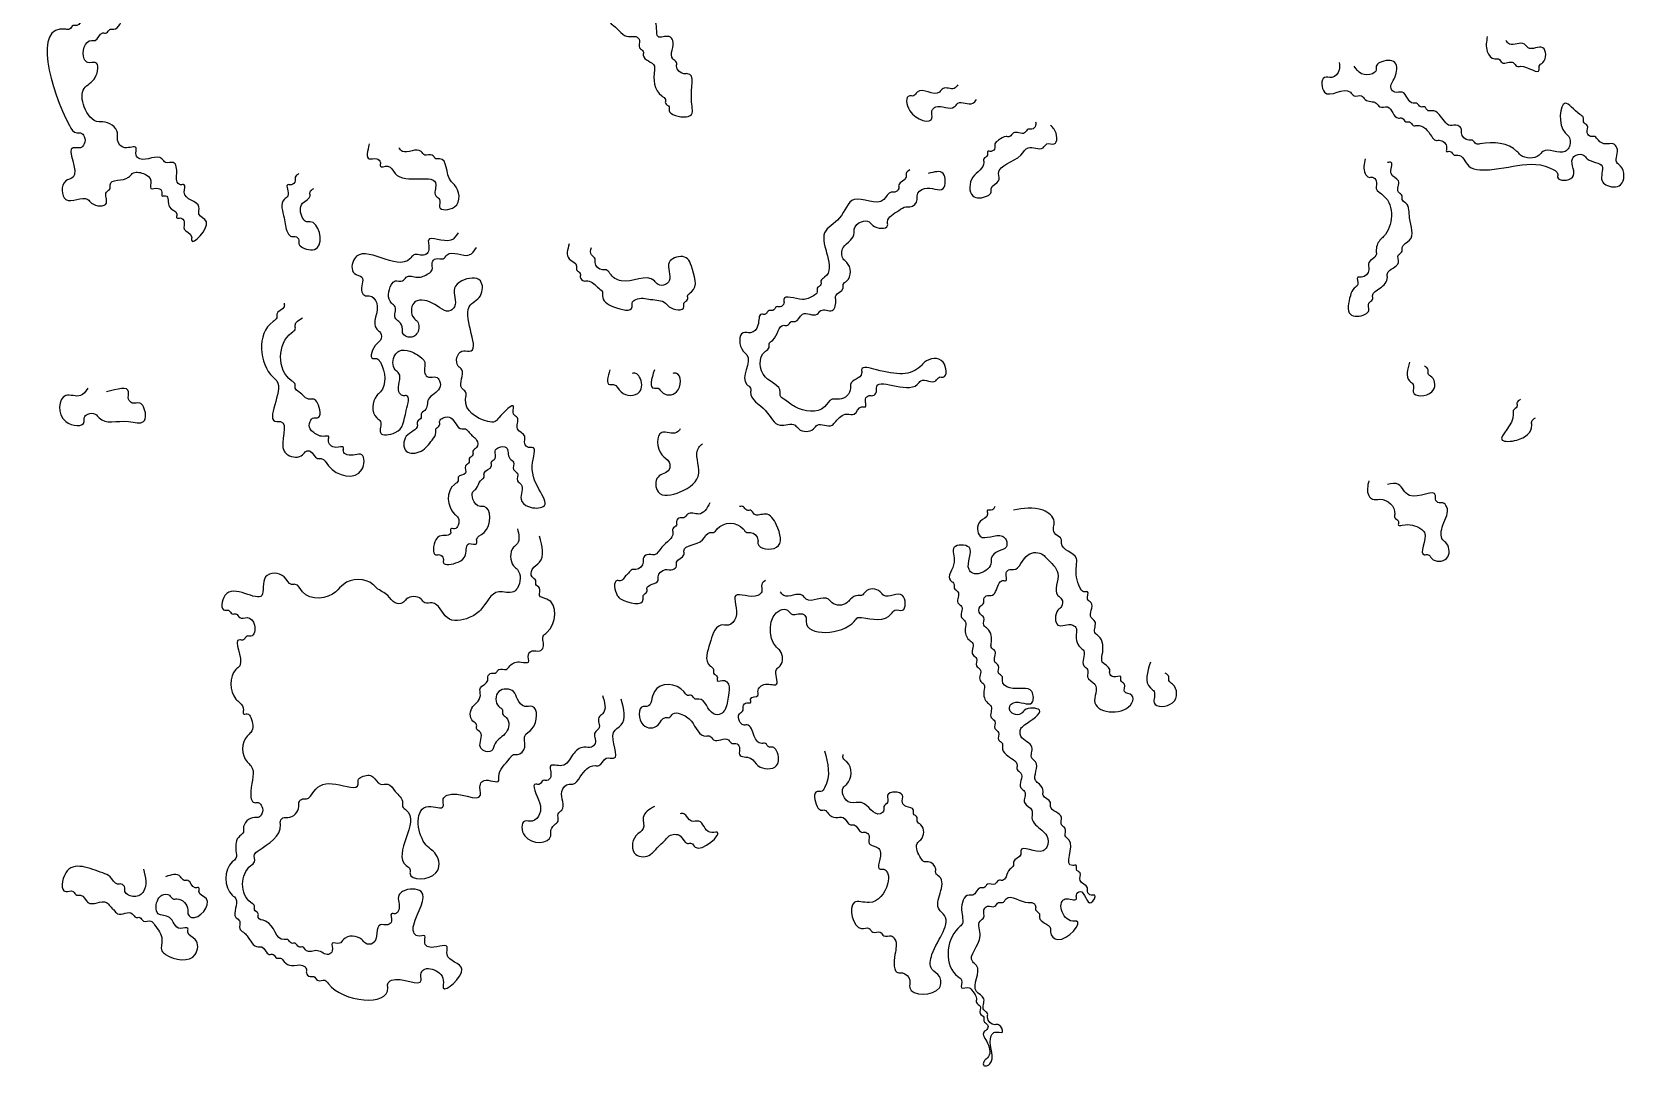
# Model space of a CAD drawing. Header units: metres. Extents: x 0 to 100, y 0 to 141.
# Drawn here: x -0.23 to 10.53, y 59.74 to 66.73 of the extents above; entities that cross this region are included whole.
import ezdxf

# ---------------------------------------------------------------- set-up
doc = ezdxf.new("R2010")
doc.units = ezdxf.units.M

msp = doc.modelspace()

# ---------------------------------------------------------------- linework, layer by layer
for points in [[(0.30000000000000004, 66.925), (0.25, 66.875), (0.225, 66.875), (0.17500000000000002, 66.825), (0.125, 66.825), (0.07500000000000001, 66.775), (0.05, 66.775), (0.025, 66.75), (0, 66.75), (0.025, 66.10000000000001), (0.07500000000000001, 66.05), (0.1, 66.05), (0.125, 66.025), (0.125, 65.97500000000001), (0.1, 65.95), (0.05, 65.95), (0.05, 65.75), (0, 65.72500000000001), (0, 65.60000000000001), (0.15000000000000002, 65.60000000000001), (0.17500000000000002, 65.575), (0.275, 65.575), (0.275, 65.65), (0.30000000000000004, 65.675), (0.30000000000000004, 65.7), (0.42500000000000004, 65.75), (0.45, 65.775), (0.525, 65.775), (0.5750000000000001, 65.72500000000001), (0.5750000000000001, 65.675), (0.625, 65.675), (0.65, 65.65), (0.65, 65.625), (0.675, 65.625), (0.7000000000000001, 65.55), (0.75, 65.5), (0.75, 65.47500000000001), (0.775, 65.47500000000001), (0.8, 65.45), (0.8, 65.4), (0.8500000000000001, 65.35000000000001), (0.8500000000000001, 65.325), (0.9500000000000001, 65.45), (0.9, 65.5), (0.9, 65.55), (0.8, 65.65), (0.8, 65.7), (0.775, 65.7), (0.75, 65.72500000000001), (0.75, 65.775), (0.7250000000000001, 65.85000000000001), (0.675, 65.85000000000001), (0.65, 65.875), (0.5, 65.875), (0.47500000000000003, 65.9), (0.47500000000000003, 65.95), (0.4, 65.95), (0.35000000000000003, 66), (0.35000000000000003, 66.05), (0.25, 66.125), (0.225, 66.125), (0.125, 66.22500000000001), (0.125, 66.35000000000001), (0.2, 66.425), (0.2, 66.525), (0.15000000000000002, 66.525), (0.125, 66.55), (0.17500000000000002, 66.675), (0.2, 66.675), (0.25, 66.72500000000001), (0.275, 66.72500000000001), (0.30000000000000004, 66.75), (0.325, 66.75), (0.4, 66.825), (0.45, 66.825)], [(3.625, 66.97500000000001), (3.6, 66.95), (3.575, 66.95), (3.575, 66.85000000000001), (3.6500000000000004, 66.85000000000001), (3.6750000000000003, 66.825), (3.6750000000000003, 66.8), (3.7, 66.775), (3.8000000000000003, 66.7), (3.85, 66.7), (3.875, 66.675), (3.875, 66.625), (3.9000000000000004, 66.60000000000001), (3.9000000000000004, 66.575), (3.975, 66.5), (3.975, 66.47500000000001), (4.025, 66.3), (4.05, 66.275), (4.05, 66.25), (4.075, 66.22500000000001), (4.075, 66.2), (4.1000000000000005, 66.175), (4.2250000000000005, 66.175), (4.2250000000000005, 66.275), (4.2, 66.45), (4.175, 66.45), (4.125, 66.5), (4.125, 66.525), (4.1000000000000005, 66.55), (4.1000000000000005, 66.675), (4.075, 66.7), (4, 66.7), (3.975, 66.8), (3.95, 66.8), (3.9250000000000003, 66.825), (3.9250000000000003, 66.875), (3.9000000000000004, 66.9), (3.875, 66.9), (3.825, 66.95), (3.75, 66.95)], [(9.600000000000001, 66.7), (9.600000000000001, 66.60000000000001), (9.65, 66.55), (9.675, 66.55), (9.700000000000001, 66.525), (9.775, 66.525), (9.8, 66.5), (9.825000000000001, 66.5), (9.950000000000001, 66.47500000000001), (9.950000000000001, 66.5), (9.975000000000001, 66.525), (9.975000000000001, 66.625), (9.875, 66.625), (9.850000000000001, 66.65), (9.75, 66.65), (9.725000000000001, 66.675)], [(8.6, 66.525), (8.6, 66.47500000000001), (8.55, 66.425), (8.5, 66.425), (8.5, 66.325), (8.675, 66.325), (8.700000000000001, 66.3), (8.75, 66.3), (8.775, 66.275), (8.85, 66.25), (8.875, 66.22500000000001), (8.925, 66.22500000000001), (9, 66.15), (9.025, 66.15), (9.05, 66.125), (9.075000000000001, 66.125), (9.1, 66.10000000000001), (9.125, 66.10000000000001), (9.225, 66.025), (9.25, 66), (9.275, 66), (9.325000000000001, 65.95), (9.325000000000001, 65.925), (9.35, 65.925), (9.375, 65.9), (9.4, 65.9), (9.475, 65.825), (9.55, 65.8), (10.05, 65.8), (10.075000000000001, 65.775), (10.075000000000001, 65.75), (10.175, 65.75), (10.175, 65.875), (10.200000000000001, 65.9), (10.25, 65.9), (10.275, 65.875), (10.375, 65.825), (10.375, 65.72500000000001), (10.4, 65.7), (10.5, 65.7), (10.5, 65.825), (10.475000000000001, 65.85000000000001), (10.475000000000001, 65.95), (10.450000000000001, 65.97500000000001), (10.4, 65.97500000000001), (10.350000000000001, 66), (10.325000000000001, 66.025), (10.3, 66.025), (10.275, 66.05), (10.275, 66.10000000000001), (10.25, 66.125), (10.25, 66.15), (10.225000000000001, 66.175), (10.125, 66.25), (10.125, 66.05), (10.15, 66.025), (10.15, 65.95), (10.125, 65.925), (9.975000000000001, 65.925), (9.950000000000001, 65.9), (9.825000000000001, 65.9), (9.8, 65.925), (9.55, 65.97500000000001), (9.525, 65.97500000000001), (9.5, 66), (9.475, 66), (9.425, 66.05), (9.425, 66.075), (9.4, 66.10000000000001), (9.35, 66.10000000000001), (9.275, 66.175), (9.225, 66.2), (9.200000000000001, 66.2), (9.175, 66.22500000000001), (9.15, 66.22500000000001), (9.125, 66.25), (9.1, 66.25), (9.025, 66.325), (8.975, 66.325), (8.950000000000001, 66.35000000000001), (8.975, 66.425), (8.975, 66.525), (8.875, 66.525), (8.85, 66.5), (8.85, 66.47500000000001), (8.825000000000001, 66.45), (8.75, 66.45), (8.700000000000001, 66.5)], [(6.025, 66.375), (6, 66.35000000000001), (5.925000000000001, 66.35000000000001), (5.9, 66.325), (5.75, 66.325), (5.7250000000000005, 66.3), (5.7, 66.3), (5.7, 66.2), (5.8500000000000005, 66.15), (5.8500000000000005, 66.2), (5.875, 66.22500000000001), (6, 66.22500000000001), (6.025, 66.25), (6.125, 66.25), (6.15, 66.275)], [(6.550000000000001, 66.125), (6.550000000000001, 66.10000000000001), (6.525, 66.075), (6.5, 66.075), (6.4750000000000005, 66.05), (6.4, 66.05), (6.375, 66.025), (6.3500000000000005, 66.025), (6.300000000000001, 66), (6.275, 65.97500000000001), (6.275, 65.95), (6.25, 65.925), (6.2250000000000005, 65.925), (6.2250000000000005, 65.9), (6.2, 65.875), (6.2, 65.85000000000001), (6.175000000000001, 65.8), (6.125, 65.75), (6.125, 65.625), (6.2250000000000005, 65.625), (6.25, 65.65), (6.25, 65.675), (6.300000000000001, 65.72500000000001), (6.300000000000001, 65.775), (6.45, 65.9), (6.5, 65.95), (6.6000000000000005, 65.95), (6.625, 65.97500000000001), (6.675000000000001, 65.97500000000001), (6.675000000000001, 66.075), (6.65, 66.10000000000001)], [(2.0500000000000003, 65.97500000000001), (2.0500000000000003, 65.875), (2.1, 65.875), (2.125, 65.85000000000001), (2.125, 65.825), (2.1750000000000003, 65.825), (2.225, 65.775), (2.5, 65.7), (2.5, 65.625), (2.5250000000000004, 65.60000000000001), (2.5250000000000004, 65.55), (2.625, 65.55), (2.625, 65.7), (2.6, 65.72500000000001), (2.5250000000000004, 65.875), (2.5, 65.875), (2.475, 65.9), (2.4250000000000003, 65.9), (2.4000000000000004, 65.925), (2.275, 65.925), (2.25, 65.95)], [(8.775, 65.875), (8.775, 65.775), (8.8, 65.75), (8.825000000000001, 65.75), (8.85, 65.72500000000001), (8.85, 65.675), (8.9, 65.625), (8.9, 65.35000000000001), (8.875, 65.325), (8.85, 65.25), (8.85, 65.22500000000001), (8.8, 65.175), (8.8, 65.125), (8.75, 65.075), (8.725, 65.075), (8.725, 65.025), (8.700000000000001, 65), (8.675, 64.95), (8.675, 64.825), (8.775, 64.825), (8.8, 64.85000000000001), (8.8, 64.9), (8.825000000000001, 64.925), (8.825000000000001, 64.95), (8.875, 65), (8.925, 65.075), (8.925, 65.10000000000001), (9, 65.175), (9, 65.22500000000001), (9.025, 65.25), (9.025, 65.275), (9.075000000000001, 65.325), (9.075000000000001, 65.47500000000001), (9.05, 65.575), (9.025, 65.60000000000001), (9.025, 65.625), (9, 65.65), (9, 65.72500000000001), (8.950000000000001, 65.775), (8.950000000000001, 65.85000000000001), (8.925, 65.85000000000001)], [(1.5750000000000002, 65.775), (1.55, 65.75), (1.55, 65.72500000000001), (1.5250000000000001, 65.7), (1.5, 65.7), (1.5, 65.625), (1.475, 65.60000000000001), (1.475, 65.47500000000001), (1.5, 65.375), (1.5250000000000001, 65.35000000000001), (1.55, 65.35000000000001), (1.5750000000000002, 65.325), (1.5750000000000002, 65.3), (1.6, 65.275), (1.7000000000000002, 65.275), (1.6500000000000001, 65.45), (1.625, 65.45), (1.6, 65.47500000000001), (1.6, 65.575), (1.6500000000000001, 65.625), (1.6500000000000001, 65.65), (1.675, 65.675)], [(5.7, 65.8), (5.675000000000001, 65.775), (5.675000000000001, 65.75), (5.625, 65.7), (5.625, 65.675), (5.6000000000000005, 65.65), (5.575, 65.65), (5.525, 65.60000000000001), (5.325, 65.60000000000001), (5.2250000000000005, 65.47500000000001), (5.125, 65.375), (5.125, 65.075), (5.1000000000000005, 65.05), (5.1000000000000005, 65.025), (5.075, 65), (5.075, 64.97500000000001), (5.050000000000001, 64.95), (4.9750000000000005, 64.925), (4.8500000000000005, 64.925), (4.8500000000000005, 64.9), (4.825, 64.875), (4.800000000000001, 64.875), (4.775, 64.85000000000001), (4.75, 64.85000000000001), (4.7250000000000005, 64.825), (4.7, 64.825), (4.675, 64.75), (4.625, 64.7), (4.575, 64.7), (4.575, 64.575), (4.6000000000000005, 64.55), (4.6000000000000005, 64.35000000000001), (4.625, 64.325), (4.625, 64.3), (4.7250000000000005, 64.175), (4.825, 64.075), (4.925000000000001, 64.075), (4.95, 64.05), (5.050000000000001, 64.05), (5.075, 64.075), (5.175000000000001, 64.075), (5.2, 64.10000000000001), (5.275, 64.15), (5.325, 64.15), (5.375, 64.2), (5.4, 64.2), (5.4, 64.25), (5.425000000000001, 64.275), (5.45, 64.275), (5.4750000000000005, 64.3), (5.4750000000000005, 64.325), (5.75, 64.35000000000001), (5.775, 64.375), (5.875, 64.375), (5.9, 64.4), (5.925000000000001, 64.4), (5.925000000000001, 64.5), (5.800000000000001, 64.5), (5.775, 64.47500000000001), (5.4750000000000005, 64.45), (5.375, 64.45), (5.375, 64.425), (5.300000000000001, 64.35000000000001), (5.300000000000001, 64.325), (5.2250000000000005, 64.25), (5.175000000000001, 64.25), (5.125, 64.2), (4.925000000000001, 64.2), (4.8500000000000005, 64.25), (4.825, 64.275), (4.825, 64.3), (4.7250000000000005, 64.4), (4.7250000000000005, 64.575), (4.75, 64.60000000000001), (4.75, 64.625), (4.775, 64.65), (4.8500000000000005, 64.75), (4.875, 64.75), (4.9, 64.775), (4.925000000000001, 64.775), (4.9750000000000005, 64.825), (5.075, 64.825), (5.1000000000000005, 64.85000000000001), (5.175000000000001, 64.85000000000001), (5.2, 64.925), (5.2, 64.95), (5.25, 65), (5.25, 65.025), (5.275, 65.05), (5.275, 65.175), (5.25, 65.2), (5.25, 65.275), (5.300000000000001, 65.325), (5.325, 65.375), (5.325, 65.4), (5.375, 65.45), (5.425000000000001, 65.45), (5.45, 65.425), (5.550000000000001, 65.425), (5.550000000000001, 65.45), (5.625, 65.525), (5.675000000000001, 65.55), (5.7, 65.55), (5.75, 65.60000000000001), (5.75, 65.625), (5.800000000000001, 65.675), (5.925000000000001, 65.675), (5.925000000000001, 65.775), (5.825, 65.775)], [(2.6500000000000004, 65.375), (2.6, 65.325), (2.45, 65.325), (2.45, 65.25), (2.4250000000000003, 65.22500000000001), (2.35, 65.22500000000001), (2.325, 65.2), (1.9500000000000002, 65.2), (1.9500000000000002, 65.10000000000001), (2, 65.075), (2, 64.97500000000001), (2.025, 64.95), (2.0500000000000003, 64.95), (2.1, 64.9), (2.1, 64.72500000000001), (2.125, 64.7), (2.125, 64.65), (2.1, 64.625), (2.075, 64.525), (2.1, 64.525), (2.125, 64.5), (2.125, 64.3), (2.1, 64.275), (2.1, 64.125), (2.125, 64.10000000000001), (2.125, 64.025), (2.225, 64.025), (2.3000000000000003, 64.175), (2.3000000000000003, 64.275), (2.275, 64.275), (2.25, 64.3), (2.25, 64.425), (2.225, 64.45), (2.225, 64.55), (2.25, 64.575), (2.325, 64.575), (2.375, 64.55), (2.4250000000000003, 64.5), (2.4250000000000003, 64.425), (2.45, 64.4), (2.5, 64.4), (2.5250000000000004, 64.375), (2.5250000000000004, 64.325), (2.45, 64.25), (2.4250000000000003, 64.175), (2.4000000000000004, 64.15), (2.4000000000000004, 64.125), (2.375, 64.10000000000001), (2.375, 64.075), (2.3000000000000003, 64), (2.3000000000000003, 63.900000000000006), (2.4000000000000004, 63.900000000000006), (2.475, 63.975), (2.5, 64.025), (2.5, 64.05), (2.5250000000000004, 64.075), (2.5250000000000004, 64.10000000000001), (2.5500000000000003, 64.125), (2.6, 64.125), (2.6750000000000003, 64.05), (2.7, 64.05), (2.725, 64.025), (2.75, 64), (2.7750000000000004, 63.975), (2.7750000000000004, 63.925000000000004), (2.75, 63.900000000000006), (2.75, 63.875), (2.725, 63.85), (2.725, 63.825), (2.7, 63.800000000000004), (2.7, 63.75), (2.6500000000000004, 63.725), (2.6500000000000004, 63.7), (2.625, 63.675000000000004), (2.625, 63.475), (2.6500000000000004, 63.45), (2.6500000000000004, 63.400000000000006), (2.625, 63.375), (2.6, 63.375), (2.6, 63.35), (2.5250000000000004, 63.325), (2.5, 63.300000000000004), (2.5, 63.2), (2.5250000000000004, 63.2), (2.5500000000000003, 63.175000000000004), (2.5500000000000003, 63.150000000000006), (2.6500000000000004, 63.150000000000006), (2.7, 63.2), (2.725, 63.275000000000006), (2.7750000000000004, 63.275000000000006), (2.7750000000000004, 63.300000000000004), (2.825, 63.35), (2.825, 63.525000000000006), (2.8000000000000003, 63.525000000000006), (2.75, 63.575), (2.75, 63.625), (2.7750000000000004, 63.650000000000006), (2.8000000000000003, 63.7), (2.825, 63.725), (2.825, 63.75), (2.875, 63.800000000000004), (2.875, 63.825), (2.9000000000000004, 63.85), (2.9000000000000004, 63.900000000000006), (2.9250000000000003, 63.925000000000004), (2.975, 63.925000000000004), (3, 63.85), (3.0250000000000004, 63.825), (3.0250000000000004, 63.775000000000006), (3.0500000000000003, 63.75), (3.0500000000000003, 63.7), (3.075, 63.675000000000004), (3.075, 63.575), (3.125, 63.525000000000006), (3.225, 63.525000000000006), (3.1500000000000004, 63.800000000000004), (3.1500000000000004, 63.925000000000004), (3.125, 63.925000000000004), (3.1, 63.95), (3.1, 64), (3.0500000000000003, 64.05), (3.0500000000000003, 64.125), (3.0250000000000004, 64.15), (3.0250000000000004, 64.2), (2.9250000000000003, 64.125), (2.9000000000000004, 64.10000000000001), (2.85, 64.10000000000001), (2.7, 64.25), (2.7, 64.3), (2.6750000000000003, 64.325), (2.6750000000000003, 64.45), (2.6500000000000004, 64.47500000000001), (2.6750000000000003, 64.575), (2.725, 64.575), (2.725, 64.875), (2.8000000000000003, 64.95), (2.8000000000000003, 65.05), (2.6750000000000003, 65.05), (2.625, 65), (2.625, 64.875), (2.6, 64.85000000000001), (2.475, 64.9), (2.35, 64.9), (2.35, 64.8), (2.375, 64.775), (2.375, 64.7), (2.35, 64.675), (2.3000000000000003, 64.675), (2.275, 64.7), (2.275, 64.72500000000001), (2.25, 64.775), (2.225, 64.8), (2.225, 64.875), (2.2, 64.9), (2.2, 65.025), (2.225, 65.05), (2.275, 65.05), (2.3000000000000003, 65.075), (2.375, 65.075), (2.45, 65.10000000000001), (2.475, 65.125), (2.475, 65.175), (2.5, 65.2), (2.5500000000000003, 65.2), (2.575, 65.22500000000001), (2.725, 65.22500000000001), (2.7750000000000004, 65.275)], [(3.4000000000000004, 65.3), (3.4000000000000004, 65.2), (3.45, 65.15), (3.45, 65.125), (3.475, 65.10000000000001), (3.475, 65.075), (3.5, 65.05), (3.5250000000000004, 65.05), (3.6, 65), (3.625, 64.97500000000001), (3.625, 64.95), (3.7, 64.875), (3.825, 64.875), (3.825, 64.9), (3.85, 64.925), (3.95, 64.925), (4.05, 64.9), (4.075, 64.875), (4.175, 64.875), (4.175, 64.9), (4.2, 64.925), (4.2, 64.95), (4.2250000000000005, 64.97500000000001), (4.2250000000000005, 65.15), (4.2, 65.2), (4.1000000000000005, 65.2), (4.075, 65.175), (4.075, 65.05), (4.05, 65.025), (4, 65.025), (3.975, 65.05), (3.75, 65.05), (3.6750000000000003, 65.10000000000001), (3.6500000000000004, 65.125), (3.625, 65.125), (3.575, 65.175), (3.575, 65.2), (3.5500000000000003, 65.22500000000001), (3.5500000000000003, 65.275)], [(1.475, 64.9), (1.475, 64.875), (1.425, 64.825), (1.425, 64.8), (1.4000000000000001, 64.775), (1.4000000000000001, 64.4), (1.425, 64.375), (1.425, 64.10000000000001), (1.4500000000000002, 64.10000000000001), (1.475, 63.900000000000006), (1.5, 63.875), (1.6, 63.875), (1.625, 63.900000000000006), (1.6500000000000001, 63.900000000000006), (1.7000000000000002, 63.85), (1.725, 63.85), (1.7750000000000001, 63.800000000000004), (2, 63.775000000000006), (2, 63.875), (1.9000000000000001, 63.875), (1.875, 63.900000000000006), (1.875, 63.925000000000004), (1.8250000000000002, 63.925000000000004), (1.7750000000000001, 63.975), (1.7750000000000001, 64), (1.75, 64), (1.675, 64.025), (1.6500000000000001, 64.05), (1.6500000000000001, 64.10000000000001), (1.675, 64.125), (1.7000000000000002, 64.125), (1.7000000000000002, 64.22500000000001), (1.675, 64.25), (1.6500000000000001, 64.25), (1.5750000000000002, 64.3), (1.55, 64.325), (1.55, 64.35000000000001), (1.5250000000000001, 64.375), (1.5250000000000001, 64.7), (1.55, 64.72500000000001), (1.55, 64.75), (1.6, 64.8)], [(3.6750000000000003, 64.45), (3.6750000000000003, 64.35000000000001), (3.7, 64.35000000000001), (3.75, 64.3), (3.875, 64.3), (3.875, 64.4), (3.85, 64.425), (3.825, 64.425)], [(3.975, 64.45), (3.975, 64.325), (4, 64.325), (4.025, 64.3), (4.125, 64.3), (4.125, 64.425), (4.1000000000000005, 64.425)], [(9.075000000000001, 64.5), (9.075000000000001, 64.375), (9.1, 64.35000000000001), (9.1, 64.3), (9.225, 64.3), (9.225, 64.4), (9.200000000000001, 64.425), (9.200000000000001, 64.45), (9.175, 64.47500000000001)], [(0.15000000000000002, 64.325), (0.1, 64.275), (0, 64.275), (0, 64.10000000000001), (0.125, 64.10000000000001), (0.125, 64.125), (0.15000000000000002, 64.15), (0.2, 64.15), (0.225, 64.125), (0.42500000000000004, 64.10000000000001), (0.525, 64.10000000000001), (0.525, 64.2), (0.5, 64.22500000000001), (0.45, 64.22500000000001), (0.42500000000000004, 64.25), (0.42500000000000004, 64.3), (0.275, 64.3)], [(9.825000000000001, 64.25), (9.8, 64.22500000000001), (9.8, 64.2), (9.775, 64.175), (9.775, 64.15), (9.700000000000001, 63.975), (9.8, 63.975), (9.9, 64.075), (9.9, 64.10000000000001), (9.925, 64.125)], [(4.15, 64.05), (4.125, 64.025), (4.025, 64.025), (4.025, 63.875), (4.075, 63.825), (4.075, 63.775000000000006), (4, 63.725), (4, 63.625), (4.15, 63.625), (4.275, 63.75), (4.275, 63.925000000000004), (4.3, 63.95)], [(8.8, 63.7), (8.8, 63.6), (8.825000000000001, 63.575), (8.875, 63.575), (8.975, 63.475), (8.975, 63.45), (9, 63.425000000000004), (9, 63.400000000000006), (9.025, 63.400000000000006), (9.15, 63.375), (9.175, 63.35), (9.175, 63.2), (9.200000000000001, 63.2), (9.225, 63.175000000000004), (9.325000000000001, 63.175000000000004), (9.325000000000001, 63.275000000000006), (9.3, 63.300000000000004), (9.3, 63.400000000000006), (9.325000000000001, 63.525000000000006), (9.3, 63.550000000000004), (9.275, 63.550000000000004), (9.25, 63.575), (9.25, 63.6), (9.075000000000001, 63.6), (9, 63.675000000000004), (8.925, 63.675000000000004)], [(4.3500000000000005, 63.550000000000004), (4.275, 63.475), (4.2, 63.475), (4.175, 63.45), (4.15, 63.45), (4.125, 63.425000000000004), (4.125, 63.400000000000006), (4.1000000000000005, 63.375), (4.1000000000000005, 63.35), (4.025, 63.25), (3.975, 63.2), (3.9250000000000003, 63.2), (3.9000000000000004, 63.175000000000004), (3.9000000000000004, 63.150000000000006), (3.85, 63.1), (3.825, 63.1), (3.8000000000000003, 63.075), (3.7750000000000004, 63.050000000000004), (3.75, 63.025000000000006), (3.725, 63.025000000000006), (3.725, 62.925000000000004), (3.75, 62.900000000000006), (3.9000000000000004, 62.900000000000006), (3.9000000000000004, 62.925000000000004), (3.9250000000000003, 62.95), (3.9250000000000003, 62.975), (4, 63.025000000000006), (4, 63.050000000000004), (4.05, 63.1), (4.1000000000000005, 63.1), (4.125, 63.125), (4.125, 63.150000000000006), (4.175, 63.2), (4.175, 63.225), (4.3, 63.300000000000004), (4.3500000000000005, 63.35), (4.375, 63.35), (4.4, 63.375), (4.575, 63.375), (4.6000000000000005, 63.35), (4.625, 63.35), (4.675, 63.300000000000004), (4.675, 63.275000000000006), (4.800000000000001, 63.25), (4.800000000000001, 63.400000000000006), (4.7250000000000005, 63.475), (4.65, 63.475), (4.625, 63.5), (4.6000000000000005, 63.5), (4.575, 63.525000000000006), (4.55, 63.525000000000006)], [(6.275, 63.525000000000006), (6.25, 63.5), (6.2250000000000005, 63.5), (6.2250000000000005, 63.475), (6.175000000000001, 63.425000000000004), (6.175000000000001, 63.325), (6.325, 63.325), (6.3500000000000005, 63.300000000000004), (6.3500000000000005, 63.25), (6.300000000000001, 63.225), (6.25, 63.175000000000004), (6.25, 63.150000000000006), (6.175000000000001, 63.075), (6.125, 63.075), (6.1000000000000005, 63.1), (6.1000000000000005, 63.25), (6, 63.25), (6, 63.150000000000006), (5.9750000000000005, 63.025000000000006), (6, 63), (6, 62.975), (6.025, 62.95), (6.025, 62.875), (6.050000000000001, 62.85), (6.050000000000001, 62.775000000000006), (6.075, 62.75), (6.075, 62.7), (6.1000000000000005, 62.625), (6.125, 62.6), (6.125, 62.525000000000006), (6.15, 62.5), (6.15, 62.45), (6.175000000000001, 62.425000000000004), (6.175000000000001, 62.35), (6.2, 62.325), (6.2, 62.275000000000006), (6.2250000000000005, 62.2), (6.25, 62.175000000000004), (6.25, 62.1), (6.275, 62.075), (6.275, 62.025000000000006), (6.300000000000001, 62), (6.300000000000001, 61.95), (6.325, 61.925000000000004), (6.325, 61.900000000000006), (6.3500000000000005, 61.85), (6.425000000000001, 61.775000000000006), (6.425000000000001, 61.75), (6.45, 61.725), (6.45, 61.625), (6.4750000000000005, 61.6), (6.4750000000000005, 61.525000000000006), (6.525, 61.475), (6.525, 61.425000000000004), (6.550000000000001, 61.375), (6.625, 61.300000000000004), (6.625, 61.225), (6.6000000000000005, 61.2), (6.45, 61.2), (6.45, 61.175000000000004), (6.4, 61.125), (6.4, 61.1), (6.375, 61.075), (6.3500000000000005, 61.025000000000006), (6.325, 61), (6.300000000000001, 61), (6.275, 60.975), (6.2250000000000005, 60.975), (6.2, 60.95), (6.175000000000001, 60.95), (6.125, 60.900000000000006), (6.1000000000000005, 60.900000000000006), (6.050000000000001, 60.800000000000004), (6.050000000000001, 60.7), (6.025, 60.675000000000004), (6.025, 60.35), (6.050000000000001, 60.325), (6.050000000000001, 60.275000000000006), (6.1000000000000005, 60.275000000000006), (6.125, 60.25), (6.15, 60.2), (6.15, 60.175000000000004), (6.175000000000001, 60.150000000000006), (6.175000000000001, 60.1), (6.2, 60.075), (6.2, 60.050000000000004), (6.2250000000000005, 60.025000000000006), (6.2250000000000005, 60), (6.2, 59.975), (6.2250000000000005, 59.900000000000006), (6.2250000000000005, 59.800000000000004), (6.2, 59.775000000000006), (6.2, 59.75), (6.2250000000000005, 59.75), (6.25, 59.775000000000006), (6.25, 59.95), (6.275, 59.975), (6.325, 59.975), (6.300000000000001, 60.025000000000006), (6.275, 60.025000000000006), (6.2250000000000005, 60.075), (6.2250000000000005, 60.1), (6.2, 60.125), (6.2, 60.2), (6.15, 60.25), (6.15, 60.425000000000004), (6.125, 60.45), (6.175000000000001, 60.625), (6.175000000000001, 60.725), (6.2, 60.75), (6.2, 60.800000000000004), (6.2250000000000005, 60.825), (6.275, 60.825), (6.300000000000001, 60.85), (6.325, 60.85), (6.3500000000000005, 60.875), (6.5, 60.85), (6.525, 60.85), (6.550000000000001, 60.825), (6.550000000000001, 60.800000000000004), (6.575, 60.775000000000006), (6.575, 60.75), (6.65, 60.675000000000004), (6.65, 60.650000000000006), (6.7, 60.6), (6.825, 60.725), (6.800000000000001, 60.725), (6.7250000000000005, 60.800000000000004), (6.7250000000000005, 60.85), (6.75, 60.875), (6.825, 60.875), (6.825, 60.900000000000006), (6.8500000000000005, 60.925000000000004), (6.925000000000001, 60.85), (6.95, 60.900000000000006), (6.925000000000001, 60.900000000000006), (6.9, 60.925000000000004), (6.9, 60.95), (6.8500000000000005, 61), (6.8500000000000005, 61.050000000000004), (6.825, 61.075), (6.825, 61.1), (6.800000000000001, 61.1), (6.775, 61.275000000000006), (6.75, 61.300000000000004), (6.75, 61.35), (6.7250000000000005, 61.375), (6.7250000000000005, 61.425000000000004), (6.65, 61.5), (6.65, 61.525000000000006), (6.6000000000000005, 61.575), (6.6000000000000005, 61.6), (6.575, 61.650000000000006), (6.550000000000001, 61.675000000000004), (6.550000000000001, 61.800000000000004), (6.525, 61.825), (6.525, 61.900000000000006), (6.45, 61.975), (6.45, 62.025000000000006), (6.4750000000000005, 62.050000000000004), (6.575, 62.150000000000006), (6.4750000000000005, 62.150000000000006), (6.45, 62.125), (6.4, 62.125), (6.375, 62.150000000000006), (6.375, 62.175000000000004), (6.4, 62.2), (6.525, 62.2), (6.525, 62.275000000000006), (6.375, 62.300000000000004), (6.325, 62.35), (6.325, 62.375), (6.300000000000001, 62.400000000000006), (6.300000000000001, 62.45), (6.275, 62.475), (6.275, 62.550000000000004), (6.25, 62.575), (6.25, 62.6), (6.2250000000000005, 62.7), (6.2, 62.725), (6.2, 62.775000000000006), (6.175000000000001, 62.800000000000004), (6.175000000000001, 62.85), (6.2, 62.875), (6.2, 62.900000000000006), (6.2250000000000005, 62.925000000000004), (6.25, 62.925000000000004), (6.300000000000001, 63), (6.325, 63.025000000000006), (6.3500000000000005, 63.025000000000006), (6.3500000000000005, 63.075), (6.375, 63.1), (6.4, 63.1), (6.5, 63.2), (6.6000000000000005, 63.2), (6.625, 63.175000000000004), (6.7, 63.075), (6.7, 62.925000000000004), (6.7250000000000005, 62.900000000000006), (6.7250000000000005, 62.85), (6.7, 62.825), (6.7, 62.725), (6.800000000000001, 62.725), (6.825, 62.7), (6.825, 62.675000000000004), (6.8500000000000005, 62.575), (6.875, 62.550000000000004), (6.875, 62.45), (6.9, 62.425000000000004), (6.9, 62.375), (6.95, 62.325), (6.95, 62.2), (7.2, 62.2), (7.2, 62.25), (7.15, 62.275000000000006), (7.15, 62.325), (7.125, 62.35), (7.125, 62.375), (7.075, 62.375), (7.050000000000001, 62.400000000000006), (7.050000000000001, 62.425000000000004), (7, 62.475), (7, 62.525000000000006), (6.9750000000000005, 62.650000000000006), (6.95, 62.675000000000004), (6.95, 62.75), (6.925000000000001, 62.775000000000006), (6.925000000000001, 62.875), (6.9, 62.900000000000006), (6.9, 62.95), (6.875, 62.95), (6.8500000000000005, 62.975), (6.825, 63.125), (6.825, 63.175000000000004), (6.7250000000000005, 63.275000000000006), (6.7250000000000005, 63.300000000000004), (6.675000000000001, 63.35), (6.675000000000001, 63.425000000000004), (6.6000000000000005, 63.5), (6.4, 63.5)], [(3.0500000000000003, 63.375), (3.0500000000000003, 63.275000000000006), (3.0250000000000004, 63.25), (3.0250000000000004, 63.125), (3.0500000000000003, 63.1), (3.0500000000000003, 62.975), (3.0250000000000004, 62.95), (2.9250000000000003, 62.95), (2.8000000000000003, 62.825), (2.725, 62.775000000000006), (2.575, 62.775000000000006), (2.475, 62.875), (2.4250000000000003, 62.875), (2.4000000000000004, 62.900000000000006), (2.3000000000000003, 62.900000000000006), (2.275, 62.875), (2.225, 62.875), (2.1750000000000003, 62.925000000000004), (2.1, 62.975), (2.075, 63), (1.875, 63), (1.8250000000000002, 62.95), (1.6, 62.95), (1.55, 63), (1.5250000000000001, 63), (1.475, 63.050000000000004), (1.35, 63.050000000000004), (1.3250000000000002, 62.925000000000004), (1.075, 62.925000000000004), (1.075, 62.825), (1.1, 62.825), (1.125, 62.800000000000004), (1.1500000000000001, 62.800000000000004), (1.175, 62.775000000000006), (1.225, 62.775000000000006), (1.2750000000000001, 62.725), (1.25, 62.650000000000006), (1.225, 62.650000000000006), (1.2000000000000002, 62.625), (1.175, 62.625), (1.175, 62.45), (1.1500000000000001, 62.425000000000004), (1.1500000000000001, 62.225), (1.175, 62.2), (1.2000000000000002, 62.150000000000006), (1.2000000000000002, 62.125), (1.225, 62.125), (1.25, 62.1), (1.25, 62), (1.225, 61.975), (1.225, 61.800000000000004), (1.25, 61.775000000000006), (1.25, 61.6), (1.2750000000000001, 61.525000000000006), (1.3, 61.525000000000006), (1.3250000000000002, 61.5), (1.3250000000000002, 61.45), (1.3, 61.425000000000004), (1.2750000000000001, 61.425000000000004), (1.2000000000000002, 61.35), (1.2000000000000002, 61.325), (1.175, 61.300000000000004), (1.1500000000000001, 61.2), (1.1500000000000001, 61.150000000000006), (1.125, 61.125), (1.125, 60.900000000000006), (1.1500000000000001, 60.875), (1.1500000000000001, 60.75), (1.175, 60.725), (1.175, 60.675000000000004), (1.2000000000000002, 60.650000000000006), (1.225, 60.625), (1.3, 60.550000000000004), (1.3250000000000002, 60.550000000000004), (1.375, 60.5), (1.4000000000000001, 60.5), (1.425, 60.475), (1.4500000000000002, 60.475), (1.475, 60.45), (1.5250000000000001, 60.425000000000004), (1.6, 60.425000000000004), (1.625, 60.400000000000006), (1.625, 60.375), (1.6500000000000001, 60.35), (1.675, 60.35), (1.7000000000000002, 60.325), (1.75, 60.325), (1.7750000000000001, 60.300000000000004), (2.1750000000000003, 60.275000000000006), (2.1750000000000003, 60.300000000000004), (2.2, 60.325), (2.4000000000000004, 60.325), (2.4000000000000004, 60.375), (2.4250000000000003, 60.400000000000006), (2.475, 60.400000000000006), (2.5500000000000003, 60.325), (2.5500000000000003, 60.275000000000006), (2.6750000000000003, 60.400000000000006), (2.575, 60.5), (2.575, 60.550000000000004), (2.45, 60.550000000000004), (2.4250000000000003, 60.575), (2.4250000000000003, 60.625), (2.375, 60.625), (2.35, 60.650000000000006), (2.35, 60.7), (2.4000000000000004, 60.925000000000004), (2.275, 60.925000000000004), (2.25, 60.900000000000006), (2.25, 60.800000000000004), (2.225, 60.775000000000006), (2.2, 60.775000000000006), (2.2, 60.725), (2.1750000000000003, 60.7), (2.125, 60.7), (2.075, 60.575), (2.025, 60.575), (2, 60.6), (1.875, 60.6), (1.85, 60.575), (1.8, 60.575), (1.8, 60.525000000000006), (1.7750000000000001, 60.5), (1.7000000000000002, 60.525000000000006), (1.625, 60.525000000000006), (1.6, 60.550000000000004), (1.5750000000000002, 60.550000000000004), (1.55, 60.575), (1.5250000000000001, 60.575), (1.5, 60.6), (1.475, 60.6), (1.35, 60.725), (1.3, 60.75), (1.3, 60.775000000000006), (1.2750000000000001, 60.800000000000004), (1.2750000000000001, 60.825), (1.25, 60.85), (1.25, 61.1), (1.2750000000000001, 61.125), (1.2750000000000001, 61.175000000000004), (1.3, 61.2), (1.4500000000000002, 61.375), (1.4500000000000002, 61.400000000000006), (1.475, 61.425000000000004), (1.5, 61.425000000000004), (1.5750000000000002, 61.5), (1.5750000000000002, 61.525000000000006), (1.6, 61.550000000000004), (1.625, 61.550000000000004), (1.675, 61.6), (1.8250000000000002, 61.650000000000006), (1.975, 61.650000000000006), (1.975, 61.675000000000004), (2, 61.7), (2.075, 61.7), (2.125, 61.650000000000006), (2.1750000000000003, 61.650000000000006), (2.225, 61.6), (2.275, 61.525000000000006), (2.275, 61.5), (2.3000000000000003, 61.475), (2.3000000000000003, 61.1), (2.325, 61.075), (2.325, 61.050000000000004), (2.5, 61.050000000000004), (2.5, 61.175000000000004), (2.4250000000000003, 61.25), (2.45, 61.5), (2.5500000000000003, 61.5), (2.5500000000000003, 61.550000000000004), (2.575, 61.575), (2.8000000000000003, 61.575), (2.8000000000000003, 61.650000000000006), (2.825, 61.675000000000004), (2.9250000000000003, 61.675000000000004), (2.9250000000000003, 61.7), (3, 61.825), (3.0250000000000004, 61.85), (3.0500000000000003, 61.85), (3.1, 61.900000000000006), (3.1, 61.975), (3.1500000000000004, 62.025000000000006), (3.1500000000000004, 62.175000000000004), (3.1, 62.175000000000004), (3.0500000000000003, 62.225), (3.0250000000000004, 62.275000000000006), (2.9250000000000003, 62.275000000000006), (2.9250000000000003, 62.175000000000004), (2.95, 62.150000000000006), (2.95, 62.125), (2.975, 62.1), (2.975, 62), (2.9000000000000004, 61.925000000000004), (2.875, 61.875), (2.825, 61.875), (2.8000000000000003, 61.900000000000006), (2.8000000000000003, 62), (2.7750000000000004, 62.025000000000006), (2.7750000000000004, 62.050000000000004), (2.75, 62.075), (2.75, 62.175000000000004), (2.7750000000000004, 62.2), (2.8000000000000003, 62.25), (2.8000000000000003, 62.300000000000004), (2.85, 62.35), (2.85, 62.375), (2.875, 62.400000000000006), (2.9000000000000004, 62.400000000000006), (2.9250000000000003, 62.425000000000004), (2.975, 62.425000000000004), (3, 62.45), (3.075, 62.475), (3.125, 62.475), (3.125, 62.525000000000006), (3.1500000000000004, 62.550000000000004), (3.2, 62.550000000000004), (3.225, 62.575), (3.225, 62.650000000000006), (3.25, 62.675000000000004), (3.25, 62.900000000000006), (3.2, 62.925000000000004), (3.2, 62.975), (3.1750000000000003, 63), (3.1750000000000003, 63.025000000000006), (3.1500000000000004, 63.050000000000004), (3.1500000000000004, 63.1), (3.2, 63.150000000000006), (3.2, 63.325)], [(4.7250000000000005, 63.025000000000006), (4.7, 63), (4.7, 62.95), (4.675, 62.925000000000004), (4.525, 62.925000000000004), (4.525, 62.775000000000006), (4.4750000000000005, 62.725), (4.425, 62.725), (4.375, 62.675000000000004), (4.3500000000000005, 62.6), (4.3500000000000005, 62.45), (4.375, 62.425000000000004), (4.375, 62.400000000000006), (4.4, 62.375), (4.4, 62.35), (4.45, 62.35), (4.4750000000000005, 62.325), (4.4750000000000005, 62.25), (4.45, 62.150000000000006), (4.425, 62.125), (4.375, 62.125), (4.275, 62.225), (4.25, 62.225), (4.2250000000000005, 62.25), (4.2, 62.25), (4.175, 62.275000000000006), (3.975, 62.275000000000006), (3.9250000000000003, 62.175000000000004), (3.9000000000000004, 62.175000000000004), (3.9000000000000004, 62.050000000000004), (4, 62.050000000000004), (4.05, 62.1), (4.075, 62.1), (4.1000000000000005, 62.125), (4.15, 62.125), (4.2250000000000005, 62.075), (4.325, 61.975), (4.3500000000000005, 61.975), (4.375, 61.95), (4.4750000000000005, 61.95), (4.5, 61.925000000000004), (4.525, 61.925000000000004), (4.55, 61.900000000000006), (4.55, 61.85), (4.625, 61.825), (4.675, 61.775000000000006), (4.800000000000001, 61.775000000000006), (4.800000000000001, 61.875), (4.775, 61.900000000000006), (4.75, 61.900000000000006), (4.7250000000000005, 61.925000000000004), (4.7, 61.925000000000004), (4.65, 61.975), (4.6000000000000005, 62.050000000000004), (4.575, 62.050000000000004), (4.55, 62.075), (4.55, 62.125), (4.575, 62.150000000000006), (4.575, 62.175000000000004), (4.6000000000000005, 62.2), (4.625, 62.2), (4.625, 62.225), (4.675, 62.25), (4.675, 62.275000000000006), (4.7250000000000005, 62.325), (4.800000000000001, 62.325), (4.800000000000001, 62.425000000000004), (4.825, 62.45), (4.825, 62.550000000000004), (4.800000000000001, 62.575), (4.825, 62.825), (4.875, 62.825), (4.9, 62.800000000000004), (4.9750000000000005, 62.800000000000004), (5, 62.775000000000006), (5, 62.75), (5.325, 62.75), (5.3500000000000005, 62.775000000000006), (5.375, 62.775000000000006), (5.575, 62.800000000000004), (5.6000000000000005, 62.825), (5.65, 62.825), (5.65, 62.925000000000004), (5.525, 62.925000000000004), (5.5, 62.95), (5.4, 62.95), (5.375, 62.925000000000004), (5.3500000000000005, 62.925000000000004), (5.300000000000001, 62.900000000000006), (5.275, 62.875), (5.175000000000001, 62.875), (5.15, 62.900000000000006), (5, 62.900000000000006), (4.9750000000000005, 62.925000000000004), (4.8500000000000005, 62.925000000000004), (4.825, 62.95)], [(7.325, 62.475), (7.325, 62.300000000000004), (7.3500000000000005, 62.275000000000006), (7.3500000000000005, 62.2), (7.4750000000000005, 62.2), (7.4750000000000005, 62.325), (7.45, 62.35), (7.45, 62.375), (7.425000000000001, 62.400000000000006)], [(3.625, 62.25), (3.625, 62.125), (3.6, 62.1), (3.6, 62.025000000000006), (3.575, 62), (3.575, 61.925000000000004), (3.5500000000000003, 61.900000000000006), (3.5, 61.900000000000006), (3.4250000000000003, 61.85), (3.35, 61.775000000000006), (3.2750000000000004, 61.775000000000006), (3.2750000000000004, 61.7), (3.25, 61.675000000000004), (3.225, 61.675000000000004), (3.2, 61.650000000000006), (3.1750000000000003, 61.650000000000006), (3.2, 61.525000000000006), (3.2, 61.45), (3.1500000000000004, 61.400000000000006), (3.1, 61.400000000000006), (3.1, 61.300000000000004), (3.2750000000000004, 61.300000000000004), (3.2750000000000004, 61.325), (3.3000000000000003, 61.375), (3.325, 61.400000000000006), (3.325, 61.45), (3.35, 61.475), (3.35, 61.6), (3.4000000000000004, 61.650000000000006), (3.4250000000000003, 61.650000000000006), (3.475, 61.7), (3.575, 61.775000000000006), (3.6, 61.775000000000006), (3.6500000000000004, 61.825), (3.7, 61.825), (3.7, 62), (3.75, 62.050000000000004), (3.75, 62.225)], [(5.125, 61.875), (5.125, 61.625), (5.1000000000000005, 61.6), (5.075, 61.6), (5.075, 61.5), (5.1000000000000005, 61.475), (5.125, 61.475), (5.15, 61.45), (5.2, 61.425000000000004), (5.25, 61.425000000000004), (5.300000000000001, 61.375), (5.325, 61.375), (5.375, 61.325), (5.4, 61.325), (5.425000000000001, 61.300000000000004), (5.425000000000001, 61.25), (5.4750000000000005, 61.225), (5.5, 61.2), (5.5, 61.075), (5.525, 61.075), (5.550000000000001, 61.050000000000004), (5.550000000000001, 60.975), (5.425000000000001, 60.85), (5.325, 60.85), (5.375, 60.675000000000004), (5.425000000000001, 60.675000000000004), (5.45, 60.650000000000006), (5.5, 60.650000000000006), (5.525, 60.625), (5.575, 60.625), (5.6000000000000005, 60.6), (5.6000000000000005, 60.5), (5.625, 60.375), (5.65, 60.375), (5.7, 60.325), (5.7, 60.275000000000006), (5.9, 60.275000000000006), (5.9, 60.35), (5.8500000000000005, 60.400000000000006), (5.8500000000000005, 60.5), (5.925000000000001, 60.775000000000006), (5.9, 60.800000000000004), (5.9, 61.025000000000006), (5.875, 61.050000000000004), (5.875, 61.075), (5.825, 61.125), (5.800000000000001, 61.125), (5.775, 61.150000000000006), (5.75, 61.2), (5.75, 61.25), (5.775, 61.275000000000006), (5.775, 61.375), (5.75, 61.400000000000006), (5.75, 61.425000000000004), (5.7250000000000005, 61.45), (5.7250000000000005, 61.475), (5.675000000000001, 61.5), (5.65, 61.525000000000006), (5.65, 61.575), (5.550000000000001, 61.575), (5.550000000000001, 61.525000000000006), (5.525, 61.5), (5.525, 61.475), (5.5, 61.45), (5.375, 61.525000000000006), (5.300000000000001, 61.525000000000006), (5.25, 61.575), (5.25, 61.625), (5.275, 61.650000000000006), (5.275, 61.800000000000004), (5.25, 61.825), (5.25, 61.85)], [(3.975, 61.5), (3.9000000000000004, 61.425000000000004), (3.9000000000000004, 61.35), (3.85, 61.300000000000004), (3.85, 61.175000000000004), (3.95, 61.175000000000004), (3.975, 61.2), (4.05, 61.275000000000006), (4.075, 61.300000000000004), (4.15, 61.300000000000004), (4.2, 61.25), (4.2250000000000005, 61.25), (4.25, 61.225), (4.4, 61.325), (4.3500000000000005, 61.325), (4.275, 61.400000000000006), (4.2250000000000005, 61.400000000000006), (4.175, 61.45), (4.15, 61.45)], [(0.525, 61.075), (0.525, 60.925000000000004), (0.5, 60.900000000000006), (0.42500000000000004, 60.900000000000006), (0.4, 60.925000000000004), (0.4, 60.95), (0.375, 60.975), (0.35000000000000003, 60.975), (0.30000000000000004, 61.025000000000006), (0.25, 61.050000000000004), (0, 61.050000000000004), (0, 60.925000000000004), (0.05, 60.925000000000004), (0.07500000000000001, 60.900000000000006), (0.1, 60.900000000000006), (0.15000000000000002, 60.85), (0.275, 60.85), (0.30000000000000004, 60.825), (0.325, 60.800000000000004), (0.35000000000000003, 60.775000000000006), (0.45, 60.775000000000006), (0.47500000000000003, 60.75), (0.5, 60.75), (0.525, 60.725), (0.5750000000000001, 60.725), (0.6000000000000001, 60.7), (0.65, 60.6), (0.65, 60.525000000000006), (0.675, 60.5), (0.875, 60.5), (0.875, 60.6), (0.8250000000000001, 60.650000000000006), (0.8250000000000001, 60.675000000000004), (0.775, 60.675000000000004), (0.7000000000000001, 60.75), (0.625, 60.775000000000006), (0.625, 60.875), (0.65, 60.900000000000006), (0.7000000000000001, 60.900000000000006), (0.7250000000000001, 60.875), (0.75, 60.875), (0.8250000000000001, 60.800000000000004), (0.8250000000000001, 60.775000000000006), (0.8500000000000001, 60.75), (0.9500000000000001, 60.875), (0.9, 60.925000000000004), (0.9, 60.95), (0.875, 60.95), (0.8250000000000001, 61), (0.8, 61), (0.775, 61.025000000000006), (0.675, 61.025000000000006)]]:
    msp.add_spline(points, degree=3)

doc.saveas('drawing.dxf')
